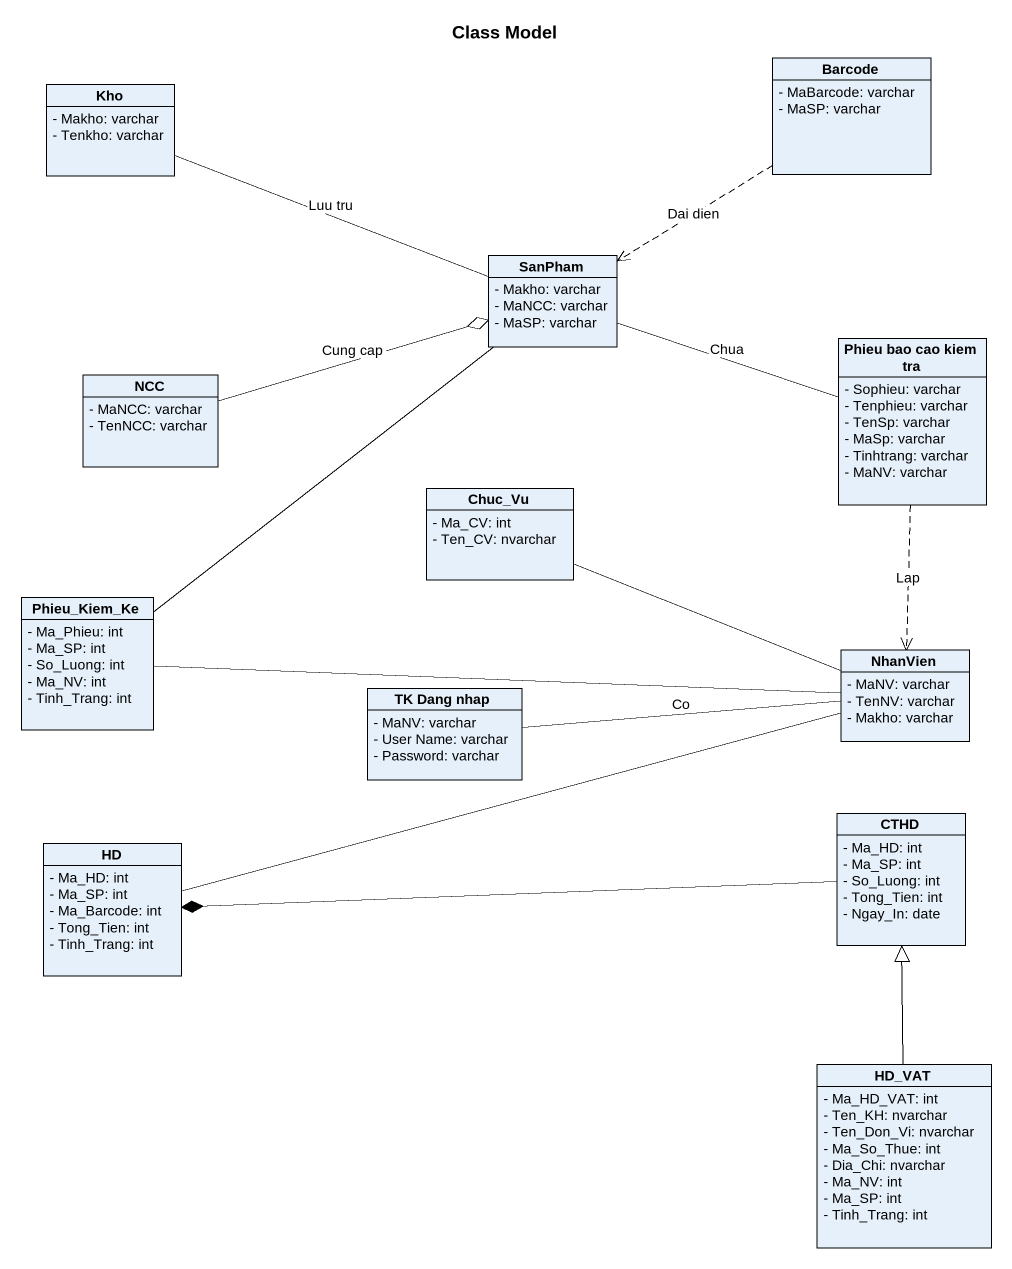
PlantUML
@startuml
title Class Model
hide circle
hide empty members
skinparam classAttributeIconSize 0
class Barcode {
  - MaBarcode: varchar
  - MaSP: varchar
}
class Kho {
  - Makho: varchar
  - Tenkho: varchar
}
class SanPham {
  - Makho: varchar
  - MaNCC: varchar
  - MaSP: varchar
}
class "Phieu bao cao kiem tra" as Phieu_bao_cao_kiem_tra {
  - Sophieu: varchar
  - Tenphieu: varchar
  - TenSp: varchar
  - MaSp: varchar
  - Tinhtrang: varchar
  - MaNV: varchar
}
class NCC {
  - MaNCC: varchar
  - TenNCC: varchar
}
class Chuc_Vu {
  - Ma_CV: int
  - Ten_CV: nvarchar
}
class Phieu_Kiem_Ke {
  - Ma_Phieu: int
  - Ma_SP: int
  - So_Luong: int
  - Ma_NV: int
  - Tinh_Trang: int
}
class NhanVien {
  - MaNV: varchar
  - TenNV: varchar
  - Makho: varchar
}
class "TK Dang nhap" as TK_Dang_nhap {
  - MaNV: varchar
  - User Name: varchar
  - Password: varchar
}
class CTHD {
  - Ma_HD: int
  - Ma_SP: int
  - So_Luong: int
  - Tong_Tien: int
  - Ngay_In: date
}
class HD {
  - Ma_HD: int
  - Ma_SP: int
  - Ma_Barcode: int
  - Tong_Tien: int
  - Tinh_Trang: int
}
class HD_VAT {
  - Ma_HD_VAT: int
  - Ten_KH: nvarchar
  - Ten_Don_Vi: nvarchar
  - Ma_So_Thue: int
  - Dia_Chi: nvarchar
  - Ma_NV: int
  - Ma_SP: int
  - Tinh_Trang: int
}
Barcode ..> SanPham : Dai dien
Kho -right- SanPham : Luu tru
SanPham -right- Phieu_bao_cao_kiem_tra : Chua
Phieu_bao_cao_kiem_tra ..> NhanVien : Lap
NCC -right-o SanPham : Cung cap
Chuc_Vu -right- NhanVien
Phieu_Kiem_Ke -up- SanPham
NhanVien -left- Phieu_Kiem_Ke
NhanVien -left- TK_Dang_nhap : Co
NhanVien -left- HD
CTHD -left-* HD
HD_VAT -up-|> CTHD
@enduml
